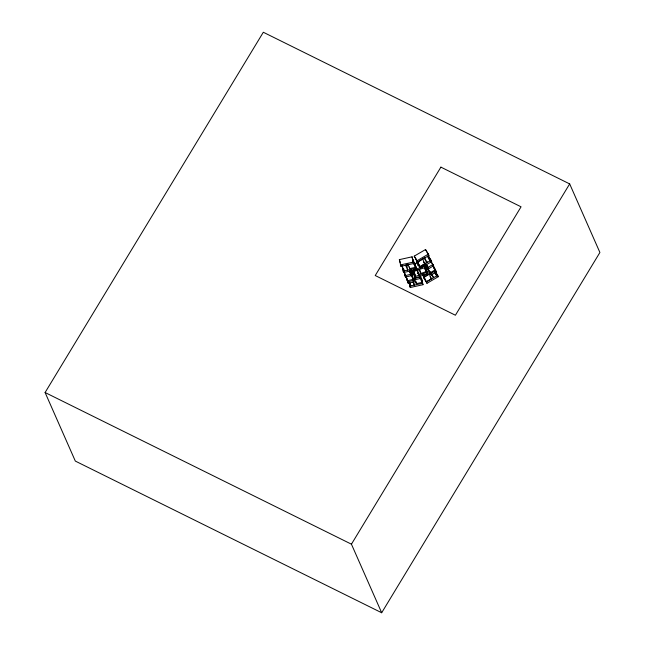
<?xml version="1.0" encoding="UTF-8"?>
<svg xmlns="http://www.w3.org/2000/svg" width="645" height="645" viewBox="0 0 645 645"><rect width="100%" height="100%" fill="white"/><g stroke="black" fill="none" stroke-linecap="round" stroke-linejoin="round"><path stroke-width="0.97" d="M45.094 392.523L263.321 32.25L569.672 183.914L599.906 252.477L381.679 612.75L75.328 461.086L45.094 392.523L351.436 544.187L381.679 612.75M351.436 544.187L569.672 183.914M425.934 262.717L427.498 261.757M433.005 264.394L428.006 267.473L428.603 268.828L433.601 265.748L429.183 258.532M435.222 269.763L430.215 272.843L426.248 265.2L428.377 270.013M435.722 270.561L436.318 271.908L431.32 274.988L430.723 273.633L435.722 270.561L433.545 267.207M414.227 256.13L425.515 249.55L428.328 254.154L428.925 255.509L417.646 262.088L414.227 256.13L417.049 260.733L419.661 266.732L424.741 263.773L422.62 258.959L417.541 261.926M417.049 260.733L428.328 254.154M423.023 258.75L424.757 257.742M419.766 266.901L431.053 260.314L428.232 255.71L431.65 261.668L420.363 268.256L416.944 262.297L420.363 268.256M424.329 269.142L427.804 267.111M426.659 269.481L428.401 268.465M425.797 272.101L427.49 271.118M424.176 276.955L429.248 273.996L431.376 278.801L426.297 281.768L423.676 275.77L430.618 271.714M431.215 273.069L424.273 277.124L422.854 274.802M437.681 275.351L438.278 276.705L426.99 283.284L426.393 281.93L437.681 275.351L435.327 271.513M413.953 264.144L418.694 262.475M417.71 265.442L419.564 264.797M416.67 270.311L419.516 269.304M426.458 271.497L424.208 266.248L411.881 270.594L412.478 271.948L424.805 267.602L423.942 265.047L426.458 271.497L420.911 273.448L419.145 269.441M414.598 276.761L426.925 272.408L427.522 273.762L415.195 278.108L412.881 271.65L415.195 278.108M404.899 275.762L410.583 274.302L411.179 275.657L405.495 277.116L404.02 271.859M407.374 280.801L413.058 279.333L410.938 274.528M407.616 281.93L413.3 280.462L413.897 281.817L408.212 283.276L406.955 278.995M399.36 259.637L412.082 256.823L413.655 263.499L400.924 266.312L399.36 259.637L400.279 262.765M400.327 264.958L413.058 262.152L415.445 267.336L409.712 268.602L407.592 263.797M405.995 264.934L408.93 264.289M403.052 271.126L415.775 268.312L416.372 269.666L403.649 272.48L402.077 265.796L403.649 272.48M410.881 273.585L413.816 272.94M417.355 273.641L419.306 273.206M412.832 278.696L419.685 277.181L422.072 282.373L416.347 283.639L414.574 279.624M412.453 280.269L420.282 278.535L419.798 275.875M409.68 286.154L422.402 283.349L422.999 284.695L410.276 287.509L409.035 282.607M431.255 262.12L433.601 265.748M434.141 268.562L436.318 271.908M425.821 264.119L428.054 267.53L426.998 265.127M425.869 264.635L428.603 268.828M424.716 264.418L430.723 273.633M425.313 265.772L431.32 274.988M428.925 255.509L425.515 249.55M427.748 257.033L430.094 260.87L427.974 256.065M433.085 266.119L434.964 269.183M433.682 267.473L435.56 270.537L433.101 264.95M435.923 272.867L438.278 276.705M434.851 272.835L436.729 275.907L434.956 271.892M424.104 258.121L426.925 262.725L424.805 257.911M430.731 273.149L433.553 277.753L431.787 273.746M423.418 261.612L424.741 263.773M430.054 276.649L431.376 278.801M422.741 274.23L423.676 275.77M426.393 281.93L423.58 277.326L426.99 283.284M431.053 260.314L431.65 261.668M415.783 259.048L417.904 263.853M422.765 274.883L424.531 278.89M420.048 275.834L421.467 279.043L422.072 282.373M416.323 267.651L415.267 265.248L416.122 267.804M416.984 270.36L419.105 275.165L417.388 270.053M413.518 271.577L415.638 276.391L414.203 272.134M410.196 271.231L412.316 276.036M409.373 271.085L410.792 274.294M405.584 265.288L407.704 270.094L406.729 264.772M412.921 281.921L414.332 285.13L413.356 279.801M402.004 266.079L404.125 270.884L403.802 269.11M409.341 282.712L410.752 285.92L410.268 283.26M427.522 273.762L425.208 267.296L426.925 272.408M419.839 270.255L420.911 273.448M411.905 270.247L412.478 271.948M411.268 270.094L413.897 281.817M411.107 270.698L413.3 280.462M410.002 270.779L411.179 275.657M409.704 270.392L410.583 274.302M407.551 280.349L408.212 283.276M404.512 272.69L407.559 281.349L407.068 278.68M404.399 272.23L405.495 277.116M422.999 284.695L421.435 278.019L422.402 283.349M419.645 275.899L419.951 277.56M419.363 275.407L419.685 277.181M416.372 269.666L414.8 262.991L415.775 268.312M415.445 267.336L414.832 264.007L412.711 259.201L413.316 262.531M412.082 256.823L413.058 262.152M415.888 281.139L416.347 283.639M409.414 266.941L409.712 268.602M409.462 283.074L410.276 287.509M406.471 277.334L406.963 279.994M400.601 264.539L400.924 266.312M440.898 167.136L375.237 275.536L455.402 315.228L521.063 206.819L440.898 167.136"/></g></svg>
